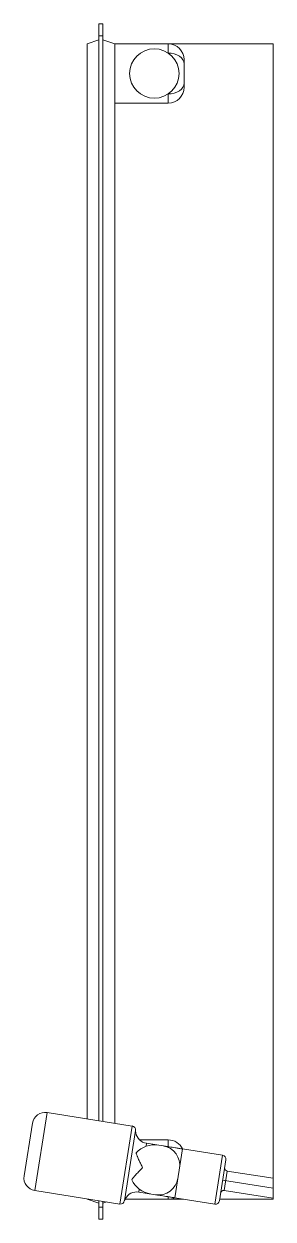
# Paper-space layout '_Droite' of a CAD drawing. Header units: millimetres. Extents: x -39 to 87, y -302 to 302.
import ezdxf

# ---------------------------------------------------------------- set-up
doc = ezdxf.new("R2010")
doc.units = ezdxf.units.MM

psp = doc.layouts.new('_Droite')

# ---------------------------------------------------------------- linework, layer by layer
at = {"color": 7, "linetype": 'Continuous', "lineweight": 15}
for p, q in [((-1, -252.72), (-1, 302.5)), ((-1, 302.5), (1, 302.5)), ((1, -253.03), (1, 302.5)), ((-1, 296.5), (1, 296.5)), ((-7, 292.4), (-1, 294.5)), ((-7, -251.77), (-7, 292.4)), ((1, 294.5), (7, 292.4)), ((7, 292.4), (87, 292.4)), ((7, -253.98), (7, 292.4)), ((87, -292.4), (87, 292.4)), ((42, 284.4), (42, 282.23)), ((42, 272.57), (42, 270.4)), ((7, 262.4), (34, 262.4)), ((-38.82, -280.64), (-34.59, -253.98)), ((15.81, -255.38), (-27.16, -248.57)), ((11.84, -293.22), (17.47, -257.67)), ((34, -262.4), (19.56, -262.4)), ((23.03, -264.12), (31.42, -265.44)), ((37.39, -291.7), (41.3, -267.01)), ((61.51, -270.21), (41.3, -267.01)), ((63.17, -272.5), (59.88, -293.24)), ((62.22, -288.04), (63.79, -278.16)), ((63.79, -278.16), (87, -281.84)), ((61.53, -282.87), (87, -286.9)), ((-33.41, -288.08), (9.55, -294.89)), ((19.12, -288.81), (27.51, -290.14)), ((87, -291.97), (62.22, -288.04)), ((-7, -292.4), (-7, -292.26)), ((-1, -294.5), (-7, -292.4)), ((-1, -302.5), (-1, -293.21)), ((1, -302.5), (1, -293.53)), ((2.91, -293.83), (1, -294.5)), ((12.25, -292.4), (41.8, -292.4)), ((37.39, -291.7), (57.59, -294.9)), ((87, -292.4), (60.02, -292.4)), ((-1, -296.5), (1, -296.5)), ((-1, -302.5), (1, -302.5))]:
    psp.add_line(p, q, dxfattribs=at)
at = {"color": 8, "linetype": 'Continuous', "lineweight": 15}
for p, q in [((34, 287.76), (34, 292.4)), ((34, 262.4), (34, 267.04)), ((-27.16, -248.57), (-33.41, -288.08)), ((9.55, -294.89), (15.81, -255.38)), ((23.03, -264.12), (22.79, -265.63)), ((34, -265.72), (34, -262.4)), ((57.59, -294.9), (61.51, -270.21)), ((19.36, -287.29), (19.12, -288.81)), ((34, -292.4), (34, -291.26))]:
    psp.add_line(p, q, dxfattribs=at)
at = {"color": 7, "linetype": 'Continuous', "lineweight": 15, "flags": 128}
for points in [[(42, 282.23), (41.85, 283.31), (41.39, 284.35), (40.65, 285.3), (39.66, 286.14), (38.44, 286.83), (37.06, 287.34), (35.56, 287.65), (34, 287.76)], [(34, 267.04), (35.56, 267.15), (37.06, 267.46), (38.44, 267.97), (39.66, 268.66), (40.65, 269.5), (41.39, 270.45), (41.85, 271.49), (42, 272.57)]]:
    psp.add_lwpolyline(points, dxfattribs=at)
at = {"color": 7, "linetype": 'Continuous', "lineweight": 15}
psp.add_circle((27, 277.4), 12.5, dxfattribs=at)
for centre, radius, start, end in [((34, 284.4), 8, 0, 90), ((34, 270.4), 8, 270, 0), ((-28.17, -254.99), 6.5, 81, 171), ((15.49, -257.35), 2, 351, 81), ((24.05, -257.7), 6.5, 189.50474, 261), ((27, -277.4), 12.5, 81, 137.70074), ((29.86, -275.32), 10, 351, 81), ((34, -270.4), 8, 25.0109, 90), ((61.19, -272.18), 2, 351, 81), ((64.02, -276.68), 1.5, 171, 261), ((-32.4, -281.66), 6.5, 171, 261), ((27, -277.4), 12.5, 204.29926, 261), ((29.08, -280.26), 10, 261, 351), ((18.1, -295.23), 6.5, 81, 152.47629), ((61.99, -289.52), 1.5, 81, 171), ((9.86, -292.91), 2, 261, 351), ((34, -284.4), 8, 270, 294.17439), ((57.91, -292.93), 2, 261, 351)]:
    psp.add_arc(centre, radius, start, end, dxfattribs=at)
for points, knots in [([(42, 282.23), (42, 281.84), (42, 281.47), (42, 280.73), (42, 280.37), (42, 279.81), (42, 279.63), (42, 279.24), (42, 279.04), (42, 278.63), (42, 278.41), (42, 278.06), (42, 277.93), (42, 277.68), (42, 277.54), (42, 277.27), (42, 277.14), (42, 276.88), (42, 276.76), (42, 276.4), (42, 276.18), (42, 275.76), (42, 275.57), (42, 275.18), (42, 274.99), (42, 274.43), (42, 274.07), (42, 273.33), (42, 272.96), (42, 272.57)], [0, 0, 0, 0, 0.125, 0.125, 0.25, 0.25, 0.3125, 0.3125, 0.375, 0.375, 0.4375, 0.4375, 0.46875, 0.46875, 0.5, 0.5, 0.53125, 0.53125, 0.5625, 0.5625, 0.625, 0.625, 0.6875, 0.6875, 0.75, 0.75, 0.875, 0.875, 1, 1, 1, 1]), ([(17.68, -259.02), (17.68, -259.02), (17.61, -258.64), (17.55, -258.16), (17.49, -257.69), (17.48, -257.5), (17.48, -257.52), (17.48, -257.53)], [0, 0, 0, 0, 0.000163, 0.38441, 0.714237, 0.950541, 1, 1, 1, 1]), ([(31.42, -265.44), (31.42, -265.44), (31.5, -265.46), (31.77, -265.5), (31.97, -265.53), (32.37, -265.59), (32.52, -265.62), (32.84, -265.67), (33.02, -265.7), (33.39, -265.76), (33.59, -265.79), (34.01, -265.86), (34.24, -265.89), (35.41, -266.08), (36.49, -266.25), (38.24, -266.52), (38.84, -266.62), (39.76, -266.76), (40.07, -266.81), (40.68, -266.91), (40.99, -266.96), (41.3, -267.01)], [0, 0, 0, 0, 0.125, 0.125, 0.25, 0.25, 0.3125, 0.3125, 0.375, 0.375, 0.4375, 0.4375, 0.5, 0.5, 0.75, 0.75, 0.875, 0.875, 0.9375, 0.9375, 1, 1, 1, 1]), ([(17.75, -268.99), (17.81, -269.14), (17.91, -269.46), (18.08, -269.93), (18.26, -270.41), (18.51, -271.04), (18.84, -271.83), (19.4, -273.08), (20.15, -274.63), (20.77, -275.85), (21.07, -276.46)], [0, 0, 0, 0, 0.059837, 0.121246, 0.184245, 0.248851, 0.369642, 0.499201, 0.749582, 1, 1, 1, 1]), ([(21.07, -276.46), (20.59, -276.95), (19.63, -277.91), (18.45, -279.15), (17.53, -280.16), (16.93, -280.86), (16.43, -281.47), (16.01, -282.01), (15.74, -282.37), (15.61, -282.54)], [0, 0, 0, 0, 0.250025, 0.499881, 0.629082, 0.749663, 0.835955, 0.919387, 1, 1, 1, 1]), ([(27.51, -290.14), (27.51, -290.14), (27.59, -290.15), (27.86, -290.19), (28.06, -290.22), (28.46, -290.29), (28.61, -290.31), (28.93, -290.36), (29.1, -290.39), (29.48, -290.45), (29.68, -290.48), (30.1, -290.55), (30.33, -290.58), (31.5, -290.77), (32.58, -290.94), (34.33, -291.22), (34.93, -291.31), (35.85, -291.46), (36.16, -291.51), (36.77, -291.6), (37.08, -291.65), (37.39, -291.7)], [0, 0, 0, 0, 0.125, 0.125, 0.25, 0.25, 0.3125, 0.3125, 0.375, 0.375, 0.4375, 0.4375, 0.5, 0.5, 0.75, 0.75, 0.875, 0.875, 0.9375, 0.9375, 1, 1, 1, 1]), ([(11.81, -293.36), (11.81, -293.36), (11.8, -293.37), (11.87, -293.2), (12.04, -292.81), (12.23, -292.41), (12.41, -292.09), (12.42, -292.06)], [0, 0, 0, 0, 0.075472, 0.29969, 0.606448, 0.967812, 1, 1, 1, 1])]:
    psp.add_open_spline(points, degree=3, knots=knots, dxfattribs=at)
at = {"color": 8, "linetype": 'Continuous', "lineweight": 15}
for points, knots in [([(17.64, -258.77), (17.62, -258.67), (17.55, -258.23), (17.49, -257.81), (17.47, -257.75), (17.46, -257.71)], [0, 0, 0, 0, 0.119333, 0.554156, 1, 1, 1, 1]), ([(11.86, -293.15), (11.87, -293.13), (11.91, -293.07), (12.08, -292.72), (12.29, -292.31), (12.34, -292.23)], [0, 0, 0, 0, 0.390698, 0.871012, 1, 1, 1, 1])]:
    psp.add_open_spline(points, degree=3, knots=knots, dxfattribs=at)

doc.saveas('drawing.dxf')
